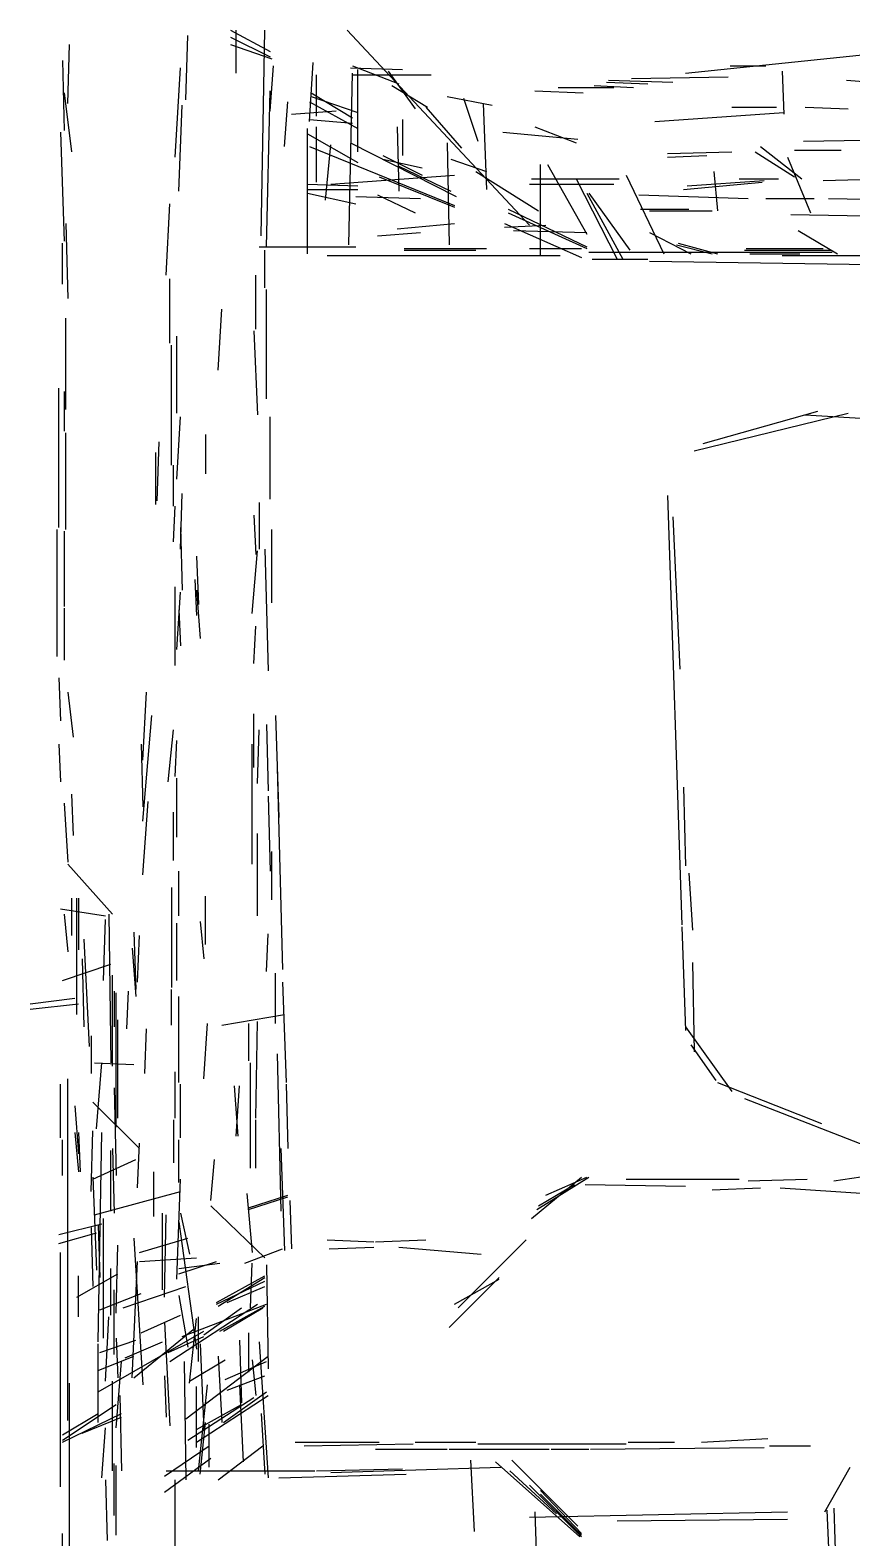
# Model space of a CAD drawing. Header units: metres. Extents: x 0 to 320, y 574 to 1000.
# Drawn here: x 6.5 to 121.2, y 789.4 to 1000 of the extents above; entities that cross this region are included whole.
import ezdxf

# ---------------------------------------------------------------- set-up
doc = ezdxf.new("R2010")
doc.units = ezdxf.units.M
for name, color, linetype in [('BRIDGE', 6, 'Continuous'), ('CREASE', 3, 'Continuous'), ('CUT', 7, 'Continuous'), ('FOLD', 1, 'Continuous'), ('SLOT', 5, 'Continuous')]:
    doc.layers.add(name, color=color, linetype=linetype)

msp = doc.modelspace()

# ---------------------------------------------------------------- linework, layer by layer
at = {"layer": 'BRIDGE'}
for p, q in [((45.5, 987.25), (46, 995.5)), ((46.5, 988), (46.5, 993.75)), ((46.5, 978.75), (46.5, 986.5)), ((47.75, 976.25), (48.5, 984)), ((11.75, 907.5), (12.5, 901.25)), ((27, 887.25), (27, 895.5)), ((11.75, 883.5), (18, 876.5)), ((27, 867.25), (27, 875.25)), ((27.5, 845.25), (27.5, 852.75)), ((18.25, 815), (18.25, 824)), ((37, 818), (37, 812.5)), ((19.75, 814.5), (25, 816.75)), ((29.75, 802), (29.75, 810.5)), ((54.75, 801.75), (64.75, 801.75))]:
    msp.add_line(p, q, dxfattribs=at)
at = {"layer": 'CREASE'}
for p, q in [((28.25, 990.25), (28.5, 999.25)), ((11.75, 989.75), (12, 998)), ((40, 988.75), (40.5, 995)), ((51.5, 993.75), (62.5, 993.75)), ((85.25, 992.25), (90.75, 992)), ((87, 992.75), (92.75, 992.5)), ((87.25, 993), (96.25, 992.75)), ((90.5, 993.25), (104, 993.5)), ((11.25, 991.25), (12.25, 983)), ((39.5, 969.75), (40, 991.5)), ((45.5, 990), (52.25, 986.25)), ((77, 991.5), (83.75, 991.25)), ((80.25, 992), (88, 992)), ((27.25, 977.5), (27.75, 989.5)), ((43, 988.25), (49.25, 988.75)), ((61.75, 989.25), (66.75, 983.5)), ((69.75, 989.75), (70.25, 977.75)), ((114.75, 989.25), (120.75, 989)), ((58.5, 987.5), (58.5, 982.5)), ((72.5, 985.75), (83, 984.75)), ((45.25, 985.5), (52.25, 981.5)), ((108.5, 983.75), (114.25, 979.25)), ((55.75, 982.5), (61.25, 979.75)), ((55.75, 982), (61.25, 980.75)), ((95.5, 982.75), (104.5, 983)), ((95.5, 982.25), (101, 982.5)), ((112.25, 982.25), (115.5, 974.5)), ((55.25, 979.5), (65.75, 975.25)), ((58, 981), (65.25, 977.5)), ((68.75, 980.25), (77.5, 974.75)), ((78.75, 981.25), (84.25, 971.5)), ((89.75, 979.75), (95, 968.75)), ((45.25, 978.5), (52.25, 978.25)), ((45.25, 977.75), (52.25, 977.75)), ((76.5, 979.25), (88.75, 979.25)), ((97.75, 977.75), (108.75, 978.75)), ((117.25, 979), (127.5, 979.25)), ((52, 976.75), (61, 976.5)), ((84.25, 977.25), (89.25, 968)), ((84.5, 977.25), (90.25, 969.25)), ((73.25, 975), (84.25, 969.75)), ((73.25, 974.5), (84.25, 969.5)), ((91.75, 975), (98.5, 975)), ((93, 974.75), (101.75, 974.75)), ((112.75, 974.25), (143.5, 973.75)), ((11.5, 973), (11.75, 962.5)), ((57.75, 972.25), (65.75, 973)), ((72.75, 973), (83.5, 968.25)), ((74, 972), (84.25, 971.75)), ((11, 964.5), (11, 970.25)), ((38.5, 969.75), (52, 969.75)), ((39.25, 964), (39.25, 969.25)), ((58.75, 969.5), (70.25, 969.5)), ((58.75, 969.25), (68.75, 969.25)), ((106.25, 969.25), (118.25, 969.25)), ((48, 968.5), (80.5, 968.5)), ((85, 968), (92.75, 968)), ((93, 967.75), (124, 967.25)), ((111.5, 968.5), (124.5, 968.5)), ((39.5, 948.5), (39.5, 963.75)), ((32.75, 952.5), (33.25, 961)), ((11.5, 947), (11.5, 959.75)), ((27, 946.5), (27, 957.25)), ((26.25, 939.25), (26.25, 956)), ((11.25, 949.5), (11.25, 944)), ((27, 937.25), (27.5, 946)), ((40, 934.5), (40, 946)), ((99.25, 941.25), (120.75, 946.5)), ((114.75, 946.25), (123.25, 945.75)), ((24.25, 934.25), (24.5, 942.5)), ((31, 943.5), (31, 938)), ((27.5, 927.5), (27.75, 935.25)), ((38.5, 934), (38.5, 927.5)), ((96.25, 932), (97.25, 910.75)), ((11.25, 930), (11.25, 919.5)), ((27.5, 930.5), (27.75, 921.75)), ((40.25, 920), (40.25, 930.25)), ((27, 913.5), (27.5, 921.5)), ((11.25, 919.25), (11.25, 912)), ((22.25, 898), (22.75, 907.5)), ((40.75, 904.25), (41.25, 890)), ((38.25, 894.75), (38.5, 902.25)), ((41, 897), (41.75, 868.75)), ((12.25, 893.25), (12.5, 887.5)), ((97.75, 894.25), (98, 883.25)), ((11.25, 892), (11.75, 883.75)), ((22.25, 882), (23, 892.25)), ((98.5, 882.25), (99, 874.25)), ((13, 862.5), (13, 878.75)), ((11.25, 876.5), (11.75, 871.25)), ((21, 874), (21.25, 866)), ((13.75, 870.25), (14, 860.75)), ((99, 869.75), (99.25, 857.25)), ((26.25, 861), (26.25, 866)), ((41.75, 867), (42.25, 853)), ((6.5, 863.25), (13.25, 864)), ((27.25, 853), (27.25, 865)), ((33.25, 861), (42, 862.5)), ((30.75, 853.5), (31.25, 861.25)), ((98, 860.75), (104.5, 851.75)), ((98.75, 858.25), (102.25, 853.25)), ((15.5, 855.75), (21, 855.5)), ((15.75, 846.5), (16.5, 855.75)), ((18.25, 852.25), (18.5, 840)), ((42.25, 852.75), (42.5, 843.75)), ((102.5, 853), (117, 847.25)), ((15.25, 850.25), (21.75, 843.75)), ((13.25, 846), (13.5, 840.5)), ((17.75, 835), (17.75, 843.5)), ((18, 843.75), (18.25, 834.75)), ((76.5, 834), (83.5, 839.75)), ((77.25, 835.25), (84.5, 839.75)), ((77.5, 835.75), (82.5, 838.75)), ((78.5, 837.25), (84.25, 839.75)), ((84, 838.75), (98, 838.5)), ((15.5, 834.5), (27.5, 837.75)), ((36.75, 837.5), (37.5, 829.25)), ((42.75, 836.5), (43, 829.75)), ((101.75, 838), (108.5, 838.25)), ((111.25, 838.25), (123.25, 837.5)), ((25, 824), (25, 834.75)), ((25.25, 823), (25.5, 834.5)), ((27.5, 834.75), (28.75, 829)), ((31.75, 835.75), (39.25, 828.5)), ((10.5, 830.5), (15.75, 832)), ((27.25, 833.5), (29.75, 815.75)), ((18.5, 820.75), (18.75, 830.25)), ((48.25, 829.75), (54.5, 830)), ((58, 830), (69.5, 829)), ((21.75, 828), (29.75, 828.5)), ((32.5, 822.25), (39.25, 826)), ((32.75, 821.75), (39.25, 825.75)), ((37.25, 821.5), (37.5, 827.75)), ((65, 818.75), (72, 825.75)), ((19.5, 821.5), (28.25, 824.5)), ((65.75, 822), (72, 825.5)), ((17, 811.25), (17.5, 820.25)), ((22, 818), (27.5, 820.5)), ((28.75, 811), (29.75, 820)), ((21, 811.75), (29.25, 818.5)), ((18.5, 804.75), (19.25, 814)), ((18, 798.75), (18, 811.25)), ((34, 810), (39.25, 812)), ((19, 809.25), (19.25, 798.75)), ((28.5, 803), (37.75, 809)), ((29.75, 802.75), (39.75, 809.25)), ((30, 798.75), (31.25, 810.75)), ((11, 803), (18.5, 808)), ((11, 802.75), (19.25, 806.75)), ((38.75, 806.75), (39.25, 798.25)), ((43.5, 802.75), (55.25, 802.75)), ((44.75, 802.25), (60, 802.5)), ((25.25, 798), (31.5, 802.25)), ((25.25, 795.75), (31.75, 800.5)), ((32.75, 797.5), (39, 802.25)), ((79.25, 801.75), (84.5, 801.75)), ((84.75, 801.75), (109, 802)), ((109.75, 802.25), (115.5, 802.25)), ((18.25, 792.5), (18.25, 799.75)), ((18.5, 789.75), (18.5, 799.5)), ((68, 800.25), (68.5, 790.25)), ((71.5, 800), (83.25, 789.5)), ((73.5, 798.75), (80, 792.75)), ((73.75, 800.25), (83, 791)), ((17, 797.5), (17.25, 789)), ((26.75, 779.75), (26.75, 797.5)), ((76.25, 796.75), (83.5, 789.5)), ((77.75, 796), (83.5, 790)), ((77.75, 795.5), (83.5, 789.75)), ((77, 793), (77.5, 777.5)), ((88.5, 791.75), (112.25, 792)), ((118.75, 793.5), (119.25, 775.5))]:
    msp.add_line(p, q, dxfattribs=at)
at = {"layer": 'CUT'}
for p, q in [((38.75, 971.25), (39.25, 1000)), ((50.75, 1000), (76.25, 972.75)), ((51, 970), (51.5, 994)), ((93.75, 987.25), (111.75, 988.5)), ((57.75, 986.5), (58, 977.5)), ((45.5, 983.75), (65.75, 975.5)), ((51.25, 984.25), (66, 976.75)), ((64.75, 984.25), (65, 970)), ((114.5, 984.5), (130.5, 984.75)), ((48.5, 978.5), (65.75, 979.75)), ((77.75, 968.5), (77.75, 981.25)), ((82.75, 979.25), (88.5, 968)), ((91.5, 977), (106.75, 976.5)), ((118, 976.5), (132, 976.25)), ((106.5, 969.5), (117.25, 969.5)), ((37.75, 958), (38.25, 946.25)), ((10.25, 912.5), (10.25, 930.25)), ((22.25, 889.5), (23.5, 904.25)), ((39.5, 903), (39.75, 893.75)), ((22, 900.25), (22.25, 891.5)), ((39.75, 893), (40, 882.5)), ((26.25, 880.25), (26.25, 866.25)), ((17.5, 876.5), (17.75, 855.75)), ((16.75, 867.25), (17, 875.75)), ((14, 873), (14.75, 858)), ((18, 855.25), (18, 868)), ((18.5, 846.75), (18.5, 865.5)), ((18.75, 848), (18.75, 861.75)), ((38, 848), (38.25, 861.5)), ((37.25, 841), (37.25, 855.75)), ((41, 857), (41.5, 835)), ((11.75, 805.75), (11.75, 853.5)), ((15, 837.75), (15.25, 846.25)), ((16, 816.75), (16.5, 846)), ((41.5, 843.75), (42, 829.5)), ((15.25, 839.75), (15.75, 826.75)), ((106.75, 839.25), (115, 839.5)), ((15, 832.75), (15.25, 824.5)), ((16.75, 817.25), (16.75, 834)), ((21, 831.25), (22.25, 810.75)), ((66.25, 821.5), (75.75, 831)), ((20.75, 811.75), (21.5, 828)), ((39.5, 827.5), (39.75, 813)), ((26, 814), (38.25, 822)), ((27.75, 817.5), (39.5, 822)), ((25.25, 819.5), (26, 805)), ((16, 809.75), (30.75, 818.25)), ((16, 805.5), (16, 816.5)), ((35.75, 817), (36, 808.25)), ((38.5, 816.75), (39.75, 797.75)), ((28, 814), (28.25, 797.5)), ((28.25, 806), (39.75, 814.75)), ((32.75, 814.75), (33.25, 805.5)), ((12, 785.25), (12, 811)), ((35.75, 810.75), (36.25, 800)), ((65, 801.75), (79, 801.75)), ((25.5, 798.75), (46.25, 798.75)), ((46.5, 798.75), (58.5, 799)), ((48.5, 798.5), (72.25, 799.25)), ((117.75, 793.25), (119, 765))]:
    msp.add_line(p, q, dxfattribs=at)
at = {"layer": 'FOLD'}
for p, q in [((98, 994), (134, 997.75)), ((11, 995.75), (11.25, 986)), ((26.75, 982.25), (27.5, 994.75)), ((104.25, 995), (109.25, 995)), ((111.5, 994.25), (111.75, 988.25)), ((104.5, 989.25), (110.75, 989.25)), ((10.75, 985.75), (11.25, 970.5)), ((45.25, 968.75), (45.25, 986.25)), ((25.5, 965.75), (26, 975.75)), ((84.5, 969), (118.5, 969)), ((26, 956.25), (26, 965.25)), ((10.5, 930.5), (10.5, 950)), ((100.5, 942.25), (116.5, 946.75)), ((11.5, 930.25), (11.5, 943.75)), ((95.5, 935), (97.5, 875)), ((37.5, 918.5), (38.25, 927.25)), ((39.25, 927.5), (39.75, 910.5)), ((37.75, 911.5), (38, 916.75)), ((10.5, 909.5), (10.75, 903.5)), ((10.5, 900.25), (10.75, 895)), ((37.5, 883.5), (37.5, 900.25)), ((97.5, 874.75), (98, 860.25)), ((39.5, 868.5), (39.75, 873.75)), ((40.75, 861.25), (40.75, 868.25)), ((6.5, 864), (12.75, 864.75)), ((10.75, 845.25), (10.75, 852.75)), ((106.25, 850.75), (128.75, 842)), ((11, 840), (11, 845)), ((27, 825.5), (27.5, 839.5)), ((89.75, 839.5), (105.5, 839.5)), ((48, 831), (54.5, 830.75)), ((54.75, 830.75), (61.75, 831)), ((10.75, 796.5), (10.75, 829.25)), ((30.25, 798.25), (31, 805.5)), ((60.25, 802.75), (68.75, 802.75)), ((69, 802.5), (89.75, 802.5)), ((90, 802.75), (96.5, 802.75)), ((100.25, 802.75), (109.5, 803.25)), ((41.25, 797.75), (59, 798.25)), ((76.25, 792.25), (112.25, 793)), ((11, 774.5), (11, 790))]:
    msp.add_line(p, q, dxfattribs=at)
at = {"layer": 'SLOT'}
for p, q in [((34.5, 1000), (40, 997)), ((34.5, 999), (40, 996.25)), ((35.25, 994), (35.25, 1000)), ((34.5, 998), (40.25, 996)), ((51.25, 994.75), (58.5, 994.5)), ((51.5, 995), (58, 992.5)), ((52.25, 983), (52.25, 994.5)), ((56.5, 994.25), (60.25, 989)), ((57, 992.25), (62, 989.25)), ((120.5, 993), (126.75, 992.5)), ((42, 983.75), (42.5, 990)), ((45.75, 991.25), (51.5, 987.75)), ((45.75, 990.75), (52.25, 988.5)), ((64.75, 990.75), (71, 989.5)), ((67, 990.5), (69, 984.5)), ((45.5, 987.5), (51.5, 987)), ((77, 986.5), (82.75, 984.25)), ((65.25, 982), (70.25, 980.25)), ((107.75, 983), (113.25, 979.5)), ((113.25, 983.25), (119.75, 983.25)), ((102, 980.25), (102.5, 974.75)), ((76.25, 978.5), (88, 978.5)), ((98.25, 978.25), (109, 979)), ((105.5, 979.25), (111, 979.25)), ((45.25, 977.25), (52, 975.75)), ((55, 977), (60.25, 974.5)), ((109.25, 976.5), (116, 976.5)), ((55, 971.25), (61, 971.75)), ((72.75, 972.5), (78.5, 972.75)), ((93, 971.75), (98.75, 968.75)), ((113.75, 972), (119.25, 968.75)), ((76.25, 969.5), (83.5, 969.5)), ((96.75, 970), (101.75, 968.75)), ((97, 970.25), (102.5, 968.75)), ((107, 968.75), (114, 968.75)), ((38, 958.25), (38, 965.75)), ((24, 941), (24, 933.75)), ((26.5, 933.5), (26.5, 939.25)), ((26.5, 928.5), (26.75, 933.5)), ((37.75, 932.25), (38, 926.75)), ((29.75, 926.5), (30, 919.75)), ((29.5, 923.25), (29.75, 918.25)), ((26.75, 911.25), (26.75, 922.25)), ((29.75, 921.75), (30.25, 915)), ((27.25, 919), (27.5, 914)), ((37.75, 897), (37.75, 904.5)), ((25.75, 895), (26.5, 902.25)), ((26.75, 895.75), (27, 900.75)), ((26.5, 884), (26.5, 890.75)), ((38.25, 876.25), (38.25, 887.75)), ((40.25, 878.5), (40.25, 885.25)), ((27.25, 876.25), (27.25, 882.5)), ((12.25, 878.75), (12.25, 873.5)), ((13.25, 878.75), (13.25, 871.5)), ((31, 872.25), (31, 879)), ((10.75, 877.25), (17, 876.25)), ((30.25, 875.5), (30.75, 870.25)), ((21.5, 867), (21.75, 873.5)), ((20.75, 871.75), (21.25, 865)), ((11, 867.25), (17.75, 869.5)), ((18.25, 865.75), (18.25, 860.75)), ((20, 860.5), (20.25, 865.75)), ((15, 859.5), (15, 854.25)), ((22.5, 854.25), (22.75, 860.5)), ((37, 861.25), (37, 856)), ((26.75, 848), (26.75, 854.5)), ((35, 852.5), (35.5, 845.5)), ((35.25, 845.5), (35.75, 852.5)), ((12.75, 849.75), (13.25, 843)), ((26.5, 847.75), (26.5, 841.75)), ((38, 841), (38, 847.75)), ((12.75, 846), (13.25, 840.5)), ((27.25, 839), (27.25, 845)), ((21.5, 838.25), (21.75, 844.5)), ((15.25, 839.5), (21.25, 842.25)), ((23.75, 834.25), (23.75, 840.5)), ((31.75, 836.5), (32.25, 842.25)), ((118.75, 839.25), (123.75, 840)), ((37, 835.5), (42.5, 837.25)), ((37, 835.25), (42.5, 837)), ((10.5, 831.75), (16.5, 833.25)), ((16, 833), (16.25, 825.75)), ((21.75, 829.25), (28.5, 831.25)), ((27.25, 826.25), (32.5, 828)), ((36.5, 827.75), (41.75, 829.75)), ((13, 823), (18.75, 826.25)), ((13.25, 820.25), (13.25, 826)), ((17.75, 820.5), (17.75, 827)), ((27.25, 827), (33, 827.75)), ((32.5, 822), (39.25, 825.25)), ((34, 822.25), (39.25, 824.5)), ((16.25, 821.25), (22, 823.5)), ((27.25, 823.25), (28.5, 816)), ((30.75, 817.75), (36, 821.5)), ((33, 818.25), (39.25, 821.75)), ((33.5, 818.25), (39, 821.5)), ((30, 814), (30, 820.25)), ((18.5, 817.25), (18.75, 811.75)), ((25.75, 815.25), (30.75, 817.5)), ((16.25, 815.25), (21.25, 817)), ((30.25, 816.5), (30.75, 804.5)), ((16, 812.75), (21, 814.75)), ((28.75, 811.25), (33.75, 814.25)), ((33.75, 811.5), (39.5, 814)), ((37.5, 814.25), (38, 809.25)), ((25.25, 812), (25.5, 806.25)), ((33.5, 805.5), (39.5, 809.75)), ((11, 803.75), (16, 806.75)), ((29.75, 804.5), (36, 808)), ((13.75, 804), (19.25, 806.25)), ((16.5, 797.75), (17, 804.75)), ((31.5, 799.25), (31.5, 805.25)), ((117.5, 793), (121, 799.25))]:
    msp.add_line(p, q, dxfattribs=at)

doc.saveas('drawing.dxf')
